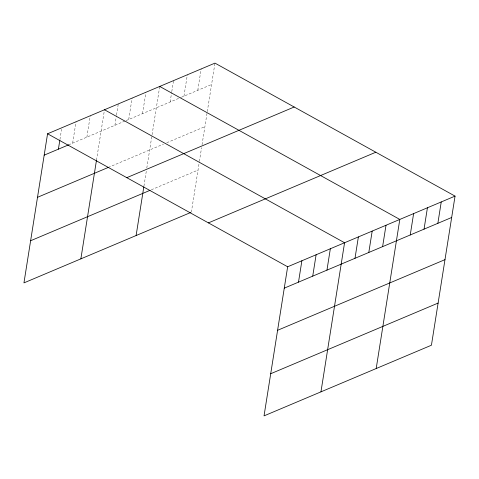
<?xml version="1.0" encoding="UTF-8"?>
<svg xmlns="http://www.w3.org/2000/svg" width="479" height="479" viewBox="0 0 479 479"><rect width="100%" height="100%" fill="white"/><g stroke="black" fill="none" stroke-linecap="round" stroke-linejoin="round"><path stroke-width="0.36" stroke-dasharray="2.4 1.8" d="M59.929 139.569L61.563 129.246M72.64 143.149L76.023 121.768M86.867 137.144L90.25 115.762M96.489 160.202L104.482 109.757M114.906 125.306L116.421 115.72M116.541 114.984L118.289 103.925M128.713 119.475L132.102 98.099M142.526 113.649L145.909 92.267M143.928 186.157L146.334 170.955M146.796 168.063L151.963 135.431M152.077 134.707L159.723 86.436M170.147 101.985L171.662 92.405M171.781 91.669L173.53 80.61M183.954 96.159L187.343 74.778M197.767 90.327L201.15 68.952M191.349 212.227L199.282 162.118M199.396 161.393L201.575 147.64M202.036 144.742L214.963 63.12M68.575 144.862L125.426 120.864M126.085 120.588L180.667 97.548M181.325 97.267L211.574 84.502M108.23 167.458L163.471 144.137M166.758 142.748L204.898 126.648M151.328 189.786L198.025 170.075"/><path stroke-width="0.72" d="M455.05 196.115L287.651 266.773L264.037 415.88L431.435 345.221L455.05 196.115L214.963 63.12L47.565 133.779L23.95 282.885L190.69 212.502M58.408 149.155L59.809 140.305M80.867 258.864L96.489 160.202M136.108 235.548L143.814 186.882M298.495 282.143L301.884 260.768M312.727 276.138L316.11 254.762M326.953 270.132L330.342 248.757M320.954 391.858L344.569 242.745L104.482 109.757M354.993 258.301L358.382 236.919M368.8 252.469L372.189 231.088M382.613 246.637L386.002 225.262M376.195 368.537L399.809 219.43L159.723 86.436M410.234 234.979L413.622 213.598M424.041 229.148L427.43 207.772M437.854 223.322L441.243 201.94M44.182 155.16L68.575 144.862M37.506 197.312L108.23 167.458M126.797 177.667L294.19 107.009M30.626 240.739L150.017 190.343M208.425 222.885L375.823 152.226M284.269 288.154L451.661 217.49M277.592 330.3L444.985 259.642M270.713 373.728L438.111 303.069M47.565 133.779L287.651 266.773"/></g></svg>
